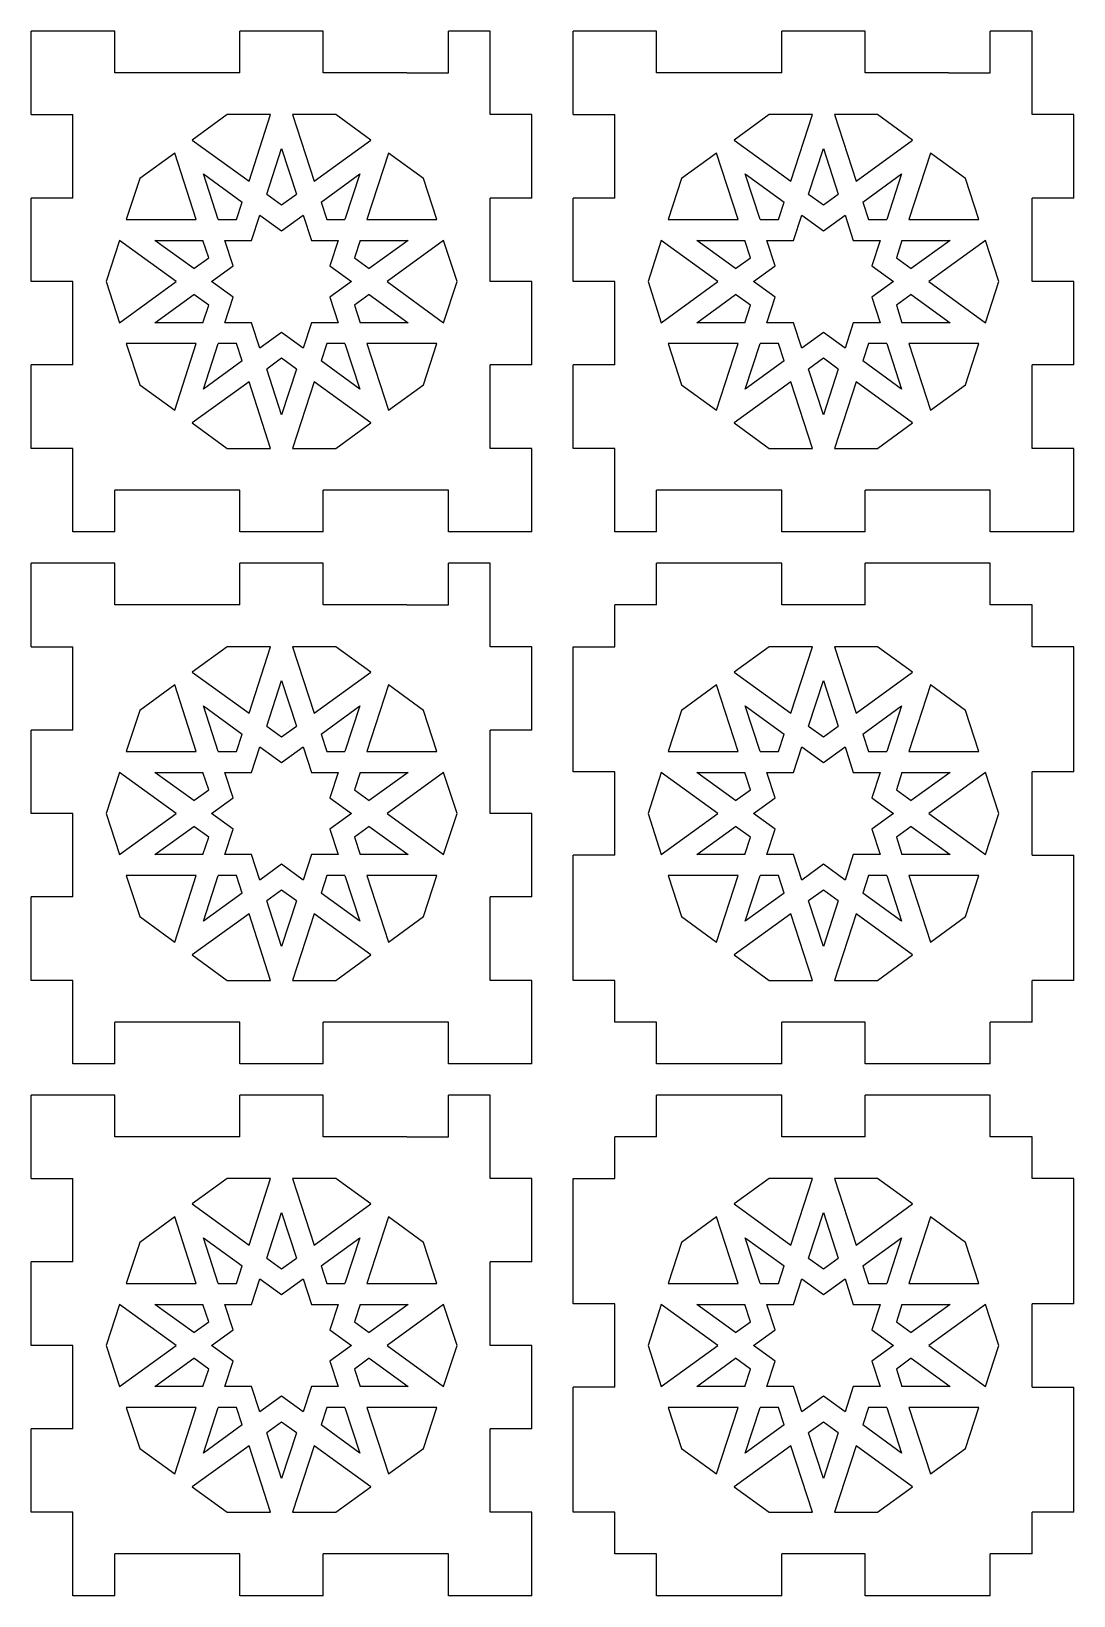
# Model space of a CAD drawing. Header units: millimetres. Extents: x -43 to 36, y -30 to 89.
import ezdxf

# ---------------------------------------------------------------- set-up
doc = ezdxf.new("R2010")
doc.units = ezdxf.units.MM
doc.header["$MEASUREMENT"] = 0

msp = doc.modelspace()

# ---------------------------------------------------------------- linework, layer by layer
for p, q in [((-40.21, 89.05), (-43.38, 89.05)), ((-43.38, 85.88), (-43.38, 89.05)), ((-37.04, 89.05), (-40.21, 89.05)), ((-37.04, 85.88), (-37.04, 89.05)), ((-27.53, 85.88), (-27.53, 89.05)), ((-24.36, 89.05), (-27.53, 89.05)), ((-21.19, 89.05), (-24.36, 89.05)), ((-21.19, 85.88), (-21.19, 89.05)), ((-8.51, 89.05), (-11.68, 89.05)), ((-11.68, 85.88), (-11.68, 89.05)), ((-8.51, 85.88), (-8.51, 89.05)), ((0.97, 89.05), (-2.2, 89.05)), ((-2.2, 85.88), (-2.2, 89.05)), ((4.14, 89.05), (0.97, 89.05)), ((4.14, 85.88), (4.14, 89.05)), ((13.65, 85.88), (13.65, 89.05)), ((16.82, 89.05), (13.65, 89.05)), ((19.99, 89.05), (16.82, 89.05)), ((19.99, 85.88), (19.99, 89.05)), ((32.67, 89.05), (29.5, 89.05)), ((29.5, 85.88), (29.5, 89.05)), ((32.67, 85.88), (32.67, 89.05)), ((-43.38, 82.71), (-43.38, 85.88)), ((-33.87, 85.88), (-37.04, 85.88)), ((-27.53, 85.88), (-33.87, 85.88)), ((-14.85, 85.88), (-21.19, 85.88)), ((-14.85, 85.88), (-11.68, 85.88)), ((-8.51, 82.71), (-8.51, 85.88)), ((-2.2, 82.71), (-2.2, 85.88)), ((7.31, 85.88), (4.14, 85.88)), ((13.65, 85.88), (7.31, 85.88)), ((26.33, 85.88), (19.99, 85.88)), ((26.33, 85.88), (29.5, 85.88)), ((32.67, 82.71), (32.67, 85.88)), ((-43.38, 82.71), (-40.21, 82.71)), ((-40.21, 79.54), (-40.21, 82.71)), ((-26.83, 77.65), (-25.19, 82.71)), ((-23.52, 82.71), (-21.88, 77.65)), ((-5.34, 82.71), (-8.51, 82.71)), ((-5.34, 79.54), (-5.34, 82.71)), ((-2.2, 82.71), (0.97, 82.71)), ((0.97, 79.54), (0.97, 82.71)), ((14.34, 77.65), (15.99, 82.71)), ((17.65, 82.71), (19.3, 77.65)), ((35.84, 82.71), (32.67, 82.71)), ((35.84, 79.54), (35.84, 82.71)), ((-30.84, 74.74), (-32.48, 79.79)), ((-31.14, 80.77), (-26.83, 77.65)), ((-25.48, 76.67), (-24.36, 80.14)), ((-24.36, 80.14), (-23.23, 76.67)), ((-21.88, 77.65), (-17.58, 80.77)), ((-16.23, 79.79), (-17.87, 74.74)), ((10.34, 74.74), (8.69, 79.79)), ((10.04, 80.77), (14.34, 77.65)), ((15.69, 76.67), (16.82, 80.14)), ((16.82, 80.14), (17.95, 76.67)), ((19.3, 77.65), (23.6, 80.77)), ((24.95, 79.79), (23.3, 74.74)), ((-40.21, 76.37), (-40.21, 79.54)), ((-5.34, 76.37), (-5.34, 79.54)), ((0.97, 76.37), (0.97, 79.54)), ((35.84, 76.37), (35.84, 79.54)), ((-29.17, 74.74), (-30.3, 78.21)), ((-30.3, 78.21), (-27.35, 76.06)), ((-21.36, 76.06), (-18.41, 78.21)), ((-18.41, 78.21), (-19.54, 74.74)), ((12, 74.74), (10.87, 78.21)), ((10.87, 78.21), (13.83, 76.06)), ((19.81, 76.06), (22.76, 78.21)), ((22.76, 78.21), (21.64, 74.74)), ((-40.21, 76.37), (-43.38, 76.37)), ((-43.38, 73.2), (-43.38, 76.37)), ((-25.48, 76.67), (-24.36, 75.85)), ((-24.36, 75.85), (-23.23, 76.67)), ((-5.34, 76.37), (-8.51, 76.37)), ((-8.51, 73.2), (-8.51, 76.37)), ((0.97, 76.37), (-2.2, 76.37)), ((-2.2, 73.2), (-2.2, 76.37)), ((15.69, 76.67), (16.82, 75.85)), ((16.82, 75.85), (17.95, 76.67)), ((35.84, 76.37), (32.67, 76.37)), ((32.67, 73.2), (32.67, 76.37)), ((-27.78, 74.74), (-27.35, 76.06)), ((-26.63, 73.15), (-26, 75.08)), ((-26, 75.08), (-24.36, 73.89)), ((-24.36, 73.89), (-22.71, 75.08)), ((-22.71, 75.08), (-22.09, 73.15)), ((-21.36, 76.06), (-20.93, 74.74)), ((13.4, 74.74), (13.83, 76.06)), ((14.55, 73.15), (15.18, 75.08)), ((15.18, 75.08), (16.82, 73.89)), ((16.82, 73.89), (18.46, 75.08)), ((18.46, 75.08), (19.09, 73.15)), ((19.81, 76.06), (20.24, 74.74)), ((-36.16, 74.74), (-30.84, 74.74)), ((-29.17, 74.74), (-27.78, 74.74)), ((-20.93, 74.74), (-19.54, 74.74)), ((-17.87, 74.74), (-12.55, 74.74)), ((5.02, 74.74), (10.34, 74.74)), ((12, 74.74), (13.4, 74.74)), ((20.24, 74.74), (21.64, 74.74)), ((23.3, 74.74), (28.62, 74.74)), ((-43.38, 70.03), (-43.38, 73.2)), ((-32.37, 70.03), (-36.67, 73.15)), ((-31.02, 71.01), (-33.98, 73.15)), ((-33.98, 73.15), (-30.33, 73.15)), ((-29.89, 71.83), (-30.33, 73.15)), ((-28.66, 73.15), (-26.63, 73.15)), ((-28.03, 71.22), (-28.66, 73.15)), ((-22.09, 73.15), (-20.05, 73.15)), ((-20.05, 73.15), (-20.68, 71.22)), ((-18.39, 73.15), (-18.82, 71.83)), ((-18.39, 73.15), (-14.74, 73.15)), ((-14.74, 73.15), (-17.69, 71.01)), ((-12.04, 73.15), (-16.34, 70.03)), ((-8.51, 70.03), (-8.51, 73.2)), ((-2.2, 70.03), (-2.2, 73.2)), ((8.8, 70.03), (4.5, 73.15)), ((10.15, 71.01), (7.2, 73.15)), ((7.2, 73.15), (10.85, 73.15)), ((11.28, 71.83), (10.85, 73.15)), ((12.52, 73.15), (14.55, 73.15)), ((13.14, 71.22), (12.52, 73.15)), ((19.09, 73.15), (21.12, 73.15)), ((21.12, 73.15), (20.49, 71.22)), ((22.79, 73.15), (22.36, 71.83)), ((22.79, 73.15), (26.44, 73.15)), ((26.44, 73.15), (23.49, 71.01)), ((29.14, 73.15), (24.83, 70.03)), ((32.67, 70.03), (32.67, 73.2)), ((-31.02, 71.01), (-29.89, 71.83)), ((-18.82, 71.83), (-17.69, 71.01)), ((10.15, 71.01), (11.28, 71.83)), ((22.36, 71.83), (23.49, 71.01)), ((-29.67, 70.03), (-28.03, 71.22)), ((-20.68, 71.22), (-19.04, 70.03)), ((11.5, 70.03), (13.14, 71.22)), ((20.49, 71.22), (22.14, 70.03)), ((-40.21, 70.03), (-43.38, 70.03)), ((-40.21, 66.86), (-40.21, 70.03)), ((-36.67, 66.9), (-32.37, 70.03)), ((-33.98, 66.9), (-31.02, 69.05)), ((-29.89, 68.23), (-31.02, 69.05)), ((-28.03, 68.83), (-29.67, 70.03)), ((-19.04, 70.03), (-20.68, 68.83)), ((-17.69, 69.05), (-18.82, 68.23)), ((-17.69, 69.05), (-14.74, 66.9)), ((-16.34, 70.03), (-12.04, 66.9)), ((-5.34, 70.03), (-8.51, 70.03)), ((-5.34, 66.86), (-5.34, 70.03)), ((0.97, 70.03), (-2.2, 70.03)), ((0.97, 66.86), (0.97, 70.03)), ((4.5, 66.9), (8.8, 70.03)), ((7.2, 66.9), (10.15, 69.05)), ((11.28, 68.23), (10.15, 69.05)), ((13.14, 68.83), (11.5, 70.03)), ((22.14, 70.03), (20.49, 68.83)), ((23.49, 69.05), (22.36, 68.23)), ((23.49, 69.05), (26.44, 66.9)), ((24.83, 70.03), (29.14, 66.9)), ((35.84, 70.03), (32.67, 70.03)), ((35.84, 66.86), (35.84, 70.03)), ((-30.33, 66.9), (-29.89, 68.23)), ((-28.66, 66.9), (-28.03, 68.83)), ((-20.68, 68.83), (-20.05, 66.9)), ((-18.82, 68.23), (-18.39, 66.9)), ((10.85, 66.9), (11.28, 68.23)), ((12.52, 66.9), (13.14, 68.83)), ((20.49, 68.83), (21.12, 66.9)), ((22.36, 68.23), (22.79, 66.9)), ((-40.21, 63.69), (-40.21, 66.86)), ((-30.33, 66.9), (-33.98, 66.9)), ((-26.63, 66.9), (-28.66, 66.9)), ((-26, 64.97), (-26.63, 66.9)), ((-22.09, 66.9), (-22.71, 64.97)), ((-20.05, 66.9), (-22.09, 66.9)), ((-14.74, 66.9), (-18.39, 66.9)), ((-5.34, 63.69), (-5.34, 66.86)), ((0.97, 63.69), (0.97, 66.86)), ((10.85, 66.9), (7.2, 66.9)), ((14.55, 66.9), (12.52, 66.9)), ((15.18, 64.97), (14.55, 66.9)), ((19.09, 66.9), (18.46, 64.97)), ((21.12, 66.9), (19.09, 66.9)), ((26.44, 66.9), (22.79, 66.9)), ((35.84, 63.69), (35.84, 66.86)), ((-24.36, 66.16), (-26, 64.97)), ((-22.71, 64.97), (-24.36, 66.16)), ((16.82, 66.16), (15.18, 64.97)), ((18.46, 64.97), (16.82, 66.16)), ((-30.84, 65.32), (-36.16, 65.32)), ((-32.48, 60.26), (-30.84, 65.32)), ((-30.3, 61.84), (-29.17, 65.32)), ((-27.78, 65.32), (-29.17, 65.32)), ((-27.35, 63.99), (-27.78, 65.32)), ((-24.36, 64.2), (-25.48, 63.38)), ((-23.23, 63.38), (-24.36, 64.2)), ((-20.93, 65.32), (-21.36, 63.99)), ((-19.54, 65.32), (-20.93, 65.32)), ((-19.54, 65.32), (-18.41, 61.84)), ((-17.87, 65.32), (-16.23, 60.26)), ((-12.55, 65.32), (-17.87, 65.32)), ((10.34, 65.32), (5.02, 65.32)), ((8.69, 60.26), (10.34, 65.32)), ((10.87, 61.84), (12, 65.32)), ((13.4, 65.32), (12, 65.32)), ((13.83, 63.99), (13.4, 65.32)), ((16.82, 64.2), (15.69, 63.38)), ((17.95, 63.38), (16.82, 64.2)), ((20.24, 65.32), (19.81, 63.99)), ((21.64, 65.32), (20.24, 65.32)), ((21.64, 65.32), (22.76, 61.84)), ((23.3, 65.32), (24.95, 60.26)), ((28.62, 65.32), (23.3, 65.32)), ((-40.21, 63.69), (-43.38, 63.69)), ((-43.38, 60.52), (-43.38, 63.69)), ((-27.35, 63.99), (-30.3, 61.84)), ((-24.36, 59.91), (-25.48, 63.38)), ((-23.23, 63.38), (-24.36, 59.91)), ((-18.41, 61.84), (-21.36, 63.99)), ((-5.34, 63.69), (-8.51, 63.69)), ((-8.51, 60.52), (-8.51, 63.69)), ((0.97, 63.69), (-2.2, 63.69)), ((-2.2, 60.52), (-2.2, 63.69)), ((13.83, 63.99), (10.87, 61.84)), ((16.82, 59.91), (15.69, 63.38)), ((17.95, 63.38), (16.82, 59.91)), ((22.76, 61.84), (19.81, 63.99)), ((35.84, 63.69), (32.67, 63.69)), ((32.67, 60.52), (32.67, 63.69)), ((-26.83, 62.4), (-31.14, 59.28)), ((-25.19, 57.35), (-26.83, 62.4)), ((-21.88, 62.4), (-23.52, 57.35)), ((-17.58, 59.28), (-21.88, 62.4)), ((14.34, 62.4), (10.04, 59.28)), ((15.99, 57.35), (14.34, 62.4)), ((19.3, 62.4), (17.65, 57.35)), ((23.6, 59.28), (19.3, 62.4)), ((-43.38, 57.35), (-43.38, 60.52)), ((-8.51, 57.35), (-8.51, 60.52)), ((-2.2, 57.35), (-2.2, 60.52)), ((32.67, 57.35), (32.67, 60.52)), ((-40.21, 57.35), (-43.38, 57.35)), ((-40.21, 54.18), (-40.21, 57.35)), ((-5.34, 57.35), (-8.51, 57.35)), ((-5.34, 54.18), (-5.34, 57.35)), ((0.97, 57.35), (-2.2, 57.35)), ((0.97, 54.18), (0.97, 57.35)), ((35.84, 57.35), (32.67, 57.35)), ((35.84, 54.18), (35.84, 57.35)), ((-40.21, 51.01), (-40.21, 54.18)), ((-33.87, 54.18), (-37.04, 54.18)), ((-37.04, 51.01), (-37.04, 54.18)), ((-30.7, 54.18), (-33.87, 54.18)), ((-27.53, 54.18), (-30.7, 54.18)), ((-27.53, 51.01), (-27.53, 54.18)), ((-21.19, 51.01), (-21.19, 54.18)), ((-18.02, 54.18), (-21.19, 54.18)), ((-14.85, 54.18), (-18.02, 54.18)), ((-11.68, 54.18), (-14.85, 54.18)), ((-11.68, 51.01), (-11.68, 54.18)), ((-5.34, 51.01), (-5.34, 54.18)), ((0.97, 51.01), (0.97, 54.18)), ((7.31, 54.18), (4.14, 54.18)), ((4.14, 51.01), (4.14, 54.18)), ((10.48, 54.18), (7.31, 54.18)), ((13.65, 54.18), (10.48, 54.18)), ((13.65, 51.01), (13.65, 54.18)), ((19.99, 51.01), (19.99, 54.18)), ((23.16, 54.18), (19.99, 54.18)), ((26.33, 54.18), (23.16, 54.18)), ((29.5, 54.18), (26.33, 54.18)), ((29.5, 51.01), (29.5, 54.18)), ((35.84, 51.01), (35.84, 54.18)), ((-37.04, 51.01), (-40.21, 51.01)), ((-24.36, 51.01), (-27.53, 51.01)), ((-21.19, 51.01), (-24.36, 51.01)), ((-8.51, 51.01), (-11.68, 51.01)), ((-5.34, 51.01), (-8.51, 51.01)), ((4.14, 51.01), (0.97, 51.01)), ((16.82, 51.01), (13.65, 51.01)), ((19.99, 51.01), (16.82, 51.01)), ((32.67, 51.01), (29.5, 51.01)), ((35.84, 51.01), (32.67, 51.01)), ((-43.38, 45.45), (-43.38, 48.62)), ((-40.21, 48.62), (-43.38, 48.62)), ((-37.04, 48.62), (-40.21, 48.62)), ((-37.04, 45.45), (-37.04, 48.62)), ((-24.36, 48.62), (-27.53, 48.62)), ((-27.53, 45.45), (-27.53, 48.62)), ((-21.19, 48.62), (-24.36, 48.62)), ((-21.19, 45.45), (-21.19, 48.62)), ((-11.68, 45.45), (-11.68, 48.62)), ((-8.51, 48.62), (-11.68, 48.62)), ((-8.51, 45.45), (-8.51, 48.62)), ((7.31, 48.62), (4.14, 48.62)), ((4.14, 45.45), (4.14, 48.62)), ((10.48, 48.62), (7.31, 48.62)), ((13.65, 48.62), (10.48, 48.62)), ((13.65, 45.45), (13.65, 48.62)), ((19.99, 45.45), (19.99, 48.62)), ((23.16, 48.62), (19.99, 48.62)), ((26.33, 48.62), (23.16, 48.62)), ((29.5, 48.62), (26.33, 48.62)), ((29.5, 45.45), (29.5, 48.62)), ((-43.38, 42.28), (-43.38, 45.45)), ((-33.87, 45.45), (-37.04, 45.45)), ((-27.53, 45.45), (-33.87, 45.45)), ((-14.85, 45.45), (-21.19, 45.45)), ((-14.85, 45.45), (-11.68, 45.45)), ((-8.51, 42.28), (-8.51, 45.45)), ((4.14, 45.45), (0.97, 45.45)), ((0.97, 42.28), (0.97, 45.45)), ((16.82, 45.45), (13.65, 45.45)), ((19.99, 45.45), (16.82, 45.45)), ((32.67, 45.45), (29.5, 45.45)), ((32.67, 42.28), (32.67, 45.45)), ((-43.38, 42.28), (-40.21, 42.28)), ((-40.21, 39.11), (-40.21, 42.28)), ((-26.83, 37.22), (-25.19, 42.28)), ((-23.52, 42.28), (-21.88, 37.22)), ((-5.34, 42.28), (-8.51, 42.28)), ((-5.34, 39.11), (-5.34, 42.28)), ((-2.2, 39.11), (-2.2, 42.28)), ((-2.2, 42.28), (0.97, 42.28)), ((14.34, 37.22), (15.99, 42.28)), ((17.65, 42.28), (19.3, 37.22)), ((35.84, 42.28), (32.67, 42.28)), ((35.84, 39.11), (35.84, 42.28)), ((-30.84, 34.31), (-32.48, 39.37)), ((-31.14, 40.35), (-26.83, 37.22)), ((-25.48, 36.24), (-24.36, 39.72)), ((-24.36, 39.72), (-23.23, 36.24)), ((-21.88, 37.22), (-17.58, 40.35)), ((-16.23, 39.37), (-17.87, 34.31)), ((10.34, 34.31), (8.69, 39.37)), ((10.04, 40.35), (14.34, 37.22)), ((15.69, 36.24), (16.82, 39.72)), ((16.82, 39.72), (17.95, 36.24)), ((19.3, 37.22), (23.6, 40.35)), ((24.95, 39.37), (23.3, 34.31)), ((-40.21, 35.94), (-40.21, 39.11)), ((-5.34, 35.94), (-5.34, 39.11)), ((-2.2, 35.94), (-2.2, 39.11)), ((35.84, 35.94), (35.84, 39.11)), ((-30.3, 37.79), (-27.35, 35.64)), ((-29.17, 34.31), (-30.3, 37.79)), ((-21.36, 35.64), (-18.41, 37.79)), ((-18.41, 37.79), (-19.54, 34.31)), ((12, 34.31), (10.87, 37.79)), ((10.87, 37.79), (13.83, 35.64)), ((19.81, 35.64), (22.76, 37.79)), ((22.76, 37.79), (21.64, 34.31)), ((-43.38, 32.77), (-43.38, 35.94)), ((-40.21, 35.94), (-43.38, 35.94)), ((-25.48, 36.24), (-24.36, 35.43)), ((-24.36, 35.43), (-23.23, 36.24)), ((-8.51, 32.77), (-8.51, 35.94)), ((-5.34, 35.94), (-8.51, 35.94)), ((-2.2, 32.77), (-2.2, 35.94)), ((15.69, 36.24), (16.82, 35.43)), ((16.82, 35.43), (17.95, 36.24)), ((35.84, 32.77), (35.84, 35.94)), ((-27.78, 34.31), (-27.35, 35.64)), ((-26.63, 32.73), (-26, 34.66)), ((-26, 34.66), (-24.36, 33.47)), ((-24.36, 33.47), (-22.71, 34.66)), ((-22.71, 34.66), (-22.09, 32.73)), ((-21.36, 35.64), (-20.93, 34.31)), ((13.4, 34.31), (13.83, 35.64)), ((14.55, 32.73), (15.18, 34.66)), ((15.18, 34.66), (16.82, 33.47)), ((16.82, 33.47), (18.46, 34.66)), ((18.46, 34.66), (19.09, 32.73)), ((19.81, 35.64), (20.24, 34.31)), ((-36.16, 34.31), (-30.84, 34.31)), ((-29.17, 34.31), (-27.78, 34.31)), ((-20.93, 34.31), (-19.54, 34.31)), ((-17.87, 34.31), (-12.55, 34.31)), ((5.02, 34.31), (10.34, 34.31)), ((12, 34.31), (13.4, 34.31)), ((20.24, 34.31), (21.64, 34.31)), ((23.3, 34.31), (28.62, 34.31)), ((-43.38, 29.6), (-43.38, 32.77)), ((-32.37, 29.6), (-36.67, 32.73)), ((-33.98, 32.73), (-30.33, 32.73)), ((-31.02, 30.58), (-33.98, 32.73)), ((-29.89, 31.4), (-30.33, 32.73)), ((-28.03, 30.8), (-28.66, 32.73)), ((-28.66, 32.73), (-26.63, 32.73)), ((-22.09, 32.73), (-20.05, 32.73)), ((-20.05, 32.73), (-20.68, 30.8)), ((-18.39, 32.73), (-18.82, 31.4)), ((-18.39, 32.73), (-14.74, 32.73)), ((-14.74, 32.73), (-17.69, 30.58)), ((-12.04, 32.73), (-16.34, 29.6)), ((-8.51, 29.6), (-8.51, 32.77)), ((0.97, 32.77), (-2.2, 32.77)), ((0.97, 29.6), (0.97, 32.77)), ((8.8, 29.6), (4.5, 32.73)), ((10.15, 30.58), (7.2, 32.73)), ((7.2, 32.73), (10.85, 32.73)), ((11.28, 31.4), (10.85, 32.73)), ((12.52, 32.73), (14.55, 32.73)), ((13.14, 30.8), (12.52, 32.73)), ((19.09, 32.73), (21.12, 32.73)), ((21.12, 32.73), (20.49, 30.8)), ((22.79, 32.73), (22.36, 31.4)), ((22.79, 32.73), (26.44, 32.73)), ((26.44, 32.73), (23.49, 30.58)), ((29.14, 32.73), (24.83, 29.6)), ((35.84, 32.77), (32.67, 32.77)), ((32.67, 29.6), (32.67, 32.77)), ((-31.02, 30.58), (-29.89, 31.4)), ((-18.82, 31.4), (-17.69, 30.58)), ((10.15, 30.58), (11.28, 31.4)), ((22.36, 31.4), (23.49, 30.58)), ((-29.67, 29.6), (-28.03, 30.8)), ((-20.68, 30.8), (-19.04, 29.6)), ((11.5, 29.6), (13.14, 30.8)), ((20.49, 30.8), (22.14, 29.6)), ((-40.21, 29.6), (-43.38, 29.6)), ((-40.21, 26.43), (-40.21, 29.6)), ((-36.67, 26.48), (-32.37, 29.6)), ((-33.98, 26.48), (-31.02, 28.62)), ((-29.89, 27.8), (-31.02, 28.62)), ((-28.03, 28.41), (-29.67, 29.6)), ((-19.04, 29.6), (-20.68, 28.41)), ((-17.69, 28.62), (-18.82, 27.8)), ((-17.69, 28.62), (-14.74, 26.48)), ((-16.34, 29.6), (-12.04, 26.48)), ((-5.34, 29.6), (-8.51, 29.6)), ((-5.34, 26.43), (-5.34, 29.6)), ((0.97, 26.43), (0.97, 29.6)), ((4.5, 26.48), (8.8, 29.6)), ((7.2, 26.48), (10.15, 28.62)), ((11.28, 27.8), (10.15, 28.62)), ((13.14, 28.41), (11.5, 29.6)), ((22.14, 29.6), (20.49, 28.41)), ((23.49, 28.62), (22.36, 27.8)), ((23.49, 28.62), (26.44, 26.48)), ((24.83, 29.6), (29.14, 26.48)), ((32.67, 26.43), (32.67, 29.6)), ((-30.33, 26.48), (-29.89, 27.8)), ((-28.66, 26.48), (-28.03, 28.41)), ((-20.68, 28.41), (-20.05, 26.48)), ((-18.82, 27.8), (-18.39, 26.48)), ((10.85, 26.48), (11.28, 27.8)), ((12.52, 26.48), (13.14, 28.41)), ((20.49, 28.41), (21.12, 26.48)), ((22.36, 27.8), (22.79, 26.48)), ((-40.21, 23.26), (-40.21, 26.43)), ((-30.33, 26.48), (-33.98, 26.48)), ((-26.63, 26.48), (-28.66, 26.48)), ((-26, 24.54), (-26.63, 26.48)), ((-22.09, 26.48), (-22.71, 24.54)), ((-20.05, 26.48), (-22.09, 26.48)), ((-14.74, 26.48), (-18.39, 26.48)), ((-5.34, 23.26), (-5.34, 26.43)), ((0.97, 26.43), (-2.2, 26.43)), ((-2.2, 23.26), (-2.2, 26.43)), ((10.85, 26.48), (7.2, 26.48)), ((14.55, 26.48), (12.52, 26.48)), ((15.18, 24.54), (14.55, 26.48)), ((19.09, 26.48), (18.46, 24.54)), ((21.12, 26.48), (19.09, 26.48)), ((26.44, 26.48), (22.79, 26.48)), ((32.67, 26.43), (35.84, 26.43)), ((35.84, 23.26), (35.84, 26.43)), ((-24.36, 25.74), (-26, 24.54)), ((-22.71, 24.54), (-24.36, 25.74)), ((16.82, 25.74), (15.18, 24.54)), ((18.46, 24.54), (16.82, 25.74)), ((-30.84, 24.89), (-36.16, 24.89)), ((-32.48, 19.83), (-30.84, 24.89)), ((-30.3, 21.42), (-29.17, 24.89)), ((-27.78, 24.89), (-29.17, 24.89)), ((-27.35, 23.56), (-27.78, 24.89)), ((-24.36, 23.78), (-25.48, 22.96)), ((-23.23, 22.96), (-24.36, 23.78)), ((-20.93, 24.89), (-21.36, 23.56)), ((-19.54, 24.89), (-20.93, 24.89)), ((-19.54, 24.89), (-18.41, 21.42)), ((-12.55, 24.89), (-17.87, 24.89)), ((-17.87, 24.89), (-16.23, 19.83)), ((10.34, 24.89), (5.02, 24.89)), ((8.69, 19.83), (10.34, 24.89)), ((10.87, 21.42), (12, 24.89)), ((13.4, 24.89), (12, 24.89)), ((13.83, 23.56), (13.4, 24.89)), ((16.82, 23.78), (15.69, 22.96)), ((17.95, 22.96), (16.82, 23.78)), ((20.24, 24.89), (19.81, 23.56)), ((21.64, 24.89), (20.24, 24.89)), ((21.64, 24.89), (22.76, 21.42)), ((23.3, 24.89), (24.95, 19.83)), ((28.62, 24.89), (23.3, 24.89)), ((-43.38, 20.09), (-43.38, 23.26)), ((-40.21, 23.26), (-43.38, 23.26)), ((-27.35, 23.56), (-30.3, 21.42)), ((-24.36, 19.49), (-25.48, 22.96)), ((-23.23, 22.96), (-24.36, 19.49)), ((-18.41, 21.42), (-21.36, 23.56)), ((-8.51, 20.09), (-8.51, 23.26)), ((-5.34, 23.26), (-8.51, 23.26)), ((-2.2, 20.09), (-2.2, 23.26)), ((13.83, 23.56), (10.87, 21.42)), ((16.82, 19.49), (15.69, 22.96)), ((17.95, 22.96), (16.82, 19.49)), ((22.76, 21.42), (19.81, 23.56)), ((35.84, 20.09), (35.84, 23.26)), ((-26.83, 21.98), (-31.14, 18.85)), ((-25.19, 16.92), (-26.83, 21.98)), ((-21.88, 21.98), (-23.52, 16.92)), ((-17.58, 18.85), (-21.88, 21.98)), ((14.34, 21.98), (10.04, 18.85)), ((15.99, 16.92), (14.34, 21.98)), ((19.3, 21.98), (17.65, 16.92)), ((23.6, 18.85), (19.3, 21.98)), ((-43.38, 16.92), (-43.38, 20.09)), ((-8.51, 16.92), (-8.51, 20.09)), ((-2.2, 16.92), (-2.2, 20.09)), ((35.84, 16.92), (35.84, 20.09)), ((-40.21, 16.92), (-43.38, 16.92)), ((-40.21, 13.75), (-40.21, 16.92)), ((-5.34, 16.92), (-8.51, 16.92)), ((-5.34, 13.75), (-5.34, 16.92)), ((0.97, 16.92), (-2.2, 16.92)), ((0.97, 13.75), (0.97, 16.92)), ((32.67, 13.75), (32.67, 16.92)), ((35.84, 16.92), (32.67, 16.92)), ((-40.21, 10.58), (-40.21, 13.75)), ((-37.04, 10.58), (-37.04, 13.75)), ((-33.87, 13.75), (-37.04, 13.75)), ((-30.7, 13.75), (-33.87, 13.75)), ((-27.53, 13.75), (-30.7, 13.75)), ((-27.53, 10.58), (-27.53, 13.75)), ((-18.02, 13.75), (-21.19, 13.75)), ((-21.19, 10.58), (-21.19, 13.75)), ((-14.85, 13.75), (-18.02, 13.75)), ((-11.68, 13.75), (-14.85, 13.75)), ((-11.68, 10.58), (-11.68, 13.75)), ((-5.34, 10.58), (-5.34, 13.75)), ((4.14, 13.75), (0.97, 13.75)), ((4.14, 10.58), (4.14, 13.75)), ((13.65, 10.58), (13.65, 13.75)), ((16.82, 13.75), (13.65, 13.75)), ((19.99, 13.75), (16.82, 13.75)), ((19.99, 10.58), (19.99, 13.75)), ((32.67, 13.75), (29.5, 13.75)), ((29.5, 10.58), (29.5, 13.75)), ((-37.04, 10.58), (-40.21, 10.58)), ((-24.36, 10.58), (-27.53, 10.58)), ((-21.19, 10.58), (-24.36, 10.58)), ((-8.51, 10.58), (-11.68, 10.58)), ((-5.34, 10.58), (-8.51, 10.58)), ((7.31, 10.58), (4.14, 10.58)), ((10.48, 10.58), (7.31, 10.58)), ((13.65, 10.58), (10.48, 10.58)), ((23.16, 10.58), (19.99, 10.58)), ((26.33, 10.58), (23.16, 10.58)), ((29.5, 10.58), (26.33, 10.58)), ((-40.21, 8.2), (-43.38, 8.2)), ((-43.38, 5.03), (-43.38, 8.2)), ((-37.04, 8.2), (-40.21, 8.2)), ((-37.04, 5.03), (-37.04, 8.2)), ((-27.53, 5.03), (-27.53, 8.2)), ((-24.36, 8.2), (-27.53, 8.2)), ((-21.19, 8.2), (-24.36, 8.2)), ((-21.19, 5.03), (-21.19, 8.2)), ((-8.51, 8.2), (-11.68, 8.2)), ((-11.68, 5.03), (-11.68, 8.2)), ((-8.51, 5.03), (-8.51, 8.2)), ((4.14, 5.03), (4.14, 8.2)), ((7.31, 8.2), (4.14, 8.2)), ((10.48, 8.2), (7.31, 8.2)), ((13.65, 8.2), (10.48, 8.2)), ((13.65, 5.03), (13.65, 8.2)), ((23.16, 8.2), (19.99, 8.2)), ((19.99, 5.03), (19.99, 8.2)), ((26.33, 8.2), (23.16, 8.2)), ((29.5, 8.2), (26.33, 8.2)), ((29.5, 5.03), (29.5, 8.2)), ((-43.38, 1.86), (-43.38, 5.03)), ((-33.87, 5.03), (-37.04, 5.03)), ((-27.53, 5.03), (-33.87, 5.03)), ((-14.85, 5.03), (-21.19, 5.03)), ((-14.85, 5.03), (-11.68, 5.03)), ((-8.51, 1.86), (-8.51, 5.03)), ((0.97, 1.86), (0.97, 5.03)), ((4.14, 5.03), (0.97, 5.03)), ((16.82, 5.03), (13.65, 5.03)), ((19.99, 5.03), (16.82, 5.03)), ((32.67, 5.03), (29.5, 5.03)), ((32.67, 1.86), (32.67, 5.03)), ((-43.38, 1.86), (-40.21, 1.86)), ((-40.21, -1.31), (-40.21, 1.86)), ((-26.83, -3.2), (-25.19, 1.86)), ((-23.52, 1.86), (-21.88, -3.2)), ((-5.34, 1.86), (-8.51, 1.86)), ((-5.34, -1.31), (-5.34, 1.86)), ((-2.2, 1.86), (0.97, 1.86)), ((-2.2, -1.31), (-2.2, 1.86)), ((14.34, -3.2), (15.99, 1.86)), ((17.65, 1.86), (19.3, -3.2)), ((35.84, 1.86), (32.67, 1.86)), ((35.84, -1.31), (35.84, 1.86)), ((-30.84, -6.11), (-32.48, -1.05)), ((-31.14, -0.07), (-26.83, -3.2)), ((-25.48, -4.18), (-24.36, -0.71)), ((-24.36, -0.71), (-23.23, -4.18)), ((-21.88, -3.2), (-17.58, -0.07)), ((-16.23, -1.05), (-17.87, -6.11)), ((10.34, -6.11), (8.69, -1.05)), ((10.04, -0.07), (14.34, -3.2)), ((15.69, -4.18), (16.82, -0.71)), ((16.82, -0.71), (17.95, -4.18)), ((19.3, -3.2), (23.6, -0.07)), ((24.95, -1.05), (23.3, -6.11)), ((-40.21, -4.48), (-40.21, -1.31)), ((-5.34, -4.48), (-5.34, -1.31)), ((-2.2, -4.48), (-2.2, -1.31)), ((35.84, -4.48), (35.84, -1.31)), ((-29.17, -6.11), (-30.3, -2.64)), ((-30.3, -2.64), (-27.35, -4.78)), ((-21.36, -4.78), (-18.41, -2.64)), ((-18.41, -2.64), (-19.54, -6.11)), ((10.87, -2.64), (13.83, -4.78)), ((12, -6.11), (10.87, -2.64)), ((19.81, -4.78), (22.76, -2.64)), ((22.76, -2.64), (21.64, -6.11)), ((-40.21, -4.48), (-43.38, -4.48)), ((-43.38, -7.65), (-43.38, -4.48)), ((-25.48, -4.18), (-24.36, -5)), ((-24.36, -5), (-23.23, -4.18)), ((-5.34, -4.48), (-8.51, -4.48)), ((-8.51, -7.65), (-8.51, -4.48)), ((-2.2, -7.65), (-2.2, -4.48)), ((15.69, -4.18), (16.82, -5)), ((16.82, -5), (17.95, -4.18)), ((35.84, -7.65), (35.84, -4.48)), ((-27.78, -6.11), (-27.35, -4.78)), ((-26.63, -7.7), (-26, -5.76)), ((-26, -5.76), (-24.36, -6.96)), ((-24.36, -6.96), (-22.71, -5.76)), ((-22.71, -5.76), (-22.09, -7.7)), ((-21.36, -4.78), (-20.93, -6.11)), ((13.4, -6.11), (13.83, -4.78)), ((14.55, -7.7), (15.18, -5.76)), ((15.18, -5.76), (16.82, -6.96)), ((16.82, -6.96), (18.46, -5.76)), ((18.46, -5.76), (19.09, -7.7)), ((19.81, -4.78), (20.24, -6.11)), ((-36.16, -6.11), (-30.84, -6.11)), ((-29.17, -6.11), (-27.78, -6.11)), ((-20.93, -6.11), (-19.54, -6.11)), ((-17.87, -6.11), (-12.55, -6.11)), ((5.02, -6.11), (10.34, -6.11)), ((12, -6.11), (13.4, -6.11)), ((20.24, -6.11), (21.64, -6.11)), ((23.3, -6.11), (28.62, -6.11)), ((-43.38, -10.82), (-43.38, -7.65)), ((-32.37, -10.82), (-36.67, -7.7)), ((-31.02, -9.84), (-33.98, -7.7)), ((-33.98, -7.7), (-30.33, -7.7)), ((-29.89, -9.02), (-30.33, -7.7)), ((-28.66, -7.7), (-26.63, -7.7)), ((-28.03, -9.63), (-28.66, -7.7)), ((-22.09, -7.7), (-20.05, -7.7)), ((-20.05, -7.7), (-20.68, -9.63)), ((-18.39, -7.7), (-18.82, -9.02)), ((-18.39, -7.7), (-14.74, -7.7)), ((-14.74, -7.7), (-17.69, -9.84)), ((-12.04, -7.7), (-16.34, -10.82)), ((-8.51, -10.82), (-8.51, -7.65)), ((0.97, -7.65), (-2.2, -7.65)), ((0.97, -10.82), (0.97, -7.65)), ((8.8, -10.82), (4.5, -7.7)), ((7.2, -7.7), (10.85, -7.7)), ((10.15, -9.84), (7.2, -7.7)), ((11.28, -9.02), (10.85, -7.7)), ((13.14, -9.63), (12.52, -7.7)), ((12.52, -7.7), (14.55, -7.7)), ((19.09, -7.7), (21.12, -7.7)), ((21.12, -7.7), (20.49, -9.63)), ((22.79, -7.7), (22.36, -9.02)), ((22.79, -7.7), (26.44, -7.7)), ((26.44, -7.7), (23.49, -9.84)), ((29.14, -7.7), (24.83, -10.82)), ((32.67, -10.82), (32.67, -7.65)), ((35.84, -7.65), (32.67, -7.65)), ((-31.02, -9.84), (-29.89, -9.02)), ((-18.82, -9.02), (-17.69, -9.84)), ((10.15, -9.84), (11.28, -9.02)), ((22.36, -9.02), (23.49, -9.84)), ((-29.67, -10.82), (-28.03, -9.63)), ((-20.68, -9.63), (-19.04, -10.82)), ((11.5, -10.82), (13.14, -9.63)), ((20.49, -9.63), (22.14, -10.82)), ((-40.21, -10.82), (-43.38, -10.82)), ((-40.21, -13.99), (-40.21, -10.82)), ((-36.67, -13.95), (-32.37, -10.82)), ((-33.98, -13.95), (-31.02, -11.8)), ((-29.89, -12.62), (-31.02, -11.8)), ((-28.03, -12.02), (-29.67, -10.82)), ((-19.04, -10.82), (-20.68, -12.02)), ((-17.69, -11.8), (-18.82, -12.62)), ((-17.69, -11.8), (-14.74, -13.95)), ((-16.34, -10.82), (-12.04, -13.95)), ((-5.34, -10.82), (-8.51, -10.82)), ((-5.34, -13.99), (-5.34, -10.82)), ((0.97, -13.99), (0.97, -10.82)), ((4.5, -13.95), (8.8, -10.82)), ((7.2, -13.95), (10.15, -11.8)), ((11.28, -12.62), (10.15, -11.8)), ((13.14, -12.02), (11.5, -10.82)), ((22.14, -10.82), (20.49, -12.02)), ((23.49, -11.8), (22.36, -12.62)), ((23.49, -11.8), (26.44, -13.95)), ((24.83, -10.82), (29.14, -13.95)), ((32.67, -13.99), (32.67, -10.82)), ((-30.33, -13.95), (-29.89, -12.62)), ((-28.66, -13.95), (-28.03, -12.02)), ((-20.68, -12.02), (-20.05, -13.95)), ((-18.82, -12.62), (-18.39, -13.95)), ((10.85, -13.95), (11.28, -12.62)), ((12.52, -13.95), (13.14, -12.02)), ((20.49, -12.02), (21.12, -13.95)), ((22.36, -12.62), (22.79, -13.95)), ((-40.21, -17.16), (-40.21, -13.99)), ((-30.33, -13.95), (-33.98, -13.95)), ((-26.63, -13.95), (-28.66, -13.95)), ((-26, -15.88), (-26.63, -13.95)), ((-22.09, -13.95), (-22.71, -15.88)), ((-20.05, -13.95), (-22.09, -13.95)), ((-14.74, -13.95), (-18.39, -13.95)), ((-5.34, -17.16), (-5.34, -13.99)), ((-2.2, -17.16), (-2.2, -13.99)), ((0.97, -13.99), (-2.2, -13.99)), ((10.85, -13.95), (7.2, -13.95)), ((14.55, -13.95), (12.52, -13.95)), ((15.18, -15.88), (14.55, -13.95)), ((19.09, -13.95), (18.46, -15.88)), ((21.12, -13.95), (19.09, -13.95)), ((26.44, -13.95), (22.79, -13.95)), ((32.67, -13.99), (35.84, -13.99)), ((35.84, -17.16), (35.84, -13.99)), ((-24.36, -14.69), (-26, -15.88)), ((-22.71, -15.88), (-24.36, -14.69)), ((16.82, -14.69), (15.18, -15.88)), ((18.46, -15.88), (16.82, -14.69)), ((-30.84, -15.53), (-36.16, -15.53)), ((-32.48, -20.59), (-30.84, -15.53)), ((-30.3, -19.01), (-29.17, -15.53)), ((-27.78, -15.53), (-29.17, -15.53)), ((-27.35, -16.86), (-27.78, -15.53)), ((-20.93, -15.53), (-21.36, -16.86)), ((-19.54, -15.53), (-20.93, -15.53)), ((-19.54, -15.53), (-18.41, -19.01)), ((-17.87, -15.53), (-16.23, -20.59)), ((-12.55, -15.53), (-17.87, -15.53)), ((10.34, -15.53), (5.02, -15.53)), ((8.69, -20.59), (10.34, -15.53)), ((10.87, -19.01), (12, -15.53)), ((13.4, -15.53), (12, -15.53)), ((13.83, -16.86), (13.4, -15.53)), ((20.24, -15.53), (19.81, -16.86)), ((21.64, -15.53), (20.24, -15.53)), ((21.64, -15.53), (22.76, -19.01)), ((28.62, -15.53), (23.3, -15.53)), ((23.3, -15.53), (24.95, -20.59)), ((-40.21, -17.16), (-43.38, -17.16)), ((-43.38, -20.33), (-43.38, -17.16)), ((-27.35, -16.86), (-30.3, -19.01)), ((-24.36, -16.65), (-25.48, -17.46)), ((-24.36, -20.94), (-25.48, -17.46)), ((-23.23, -17.46), (-24.36, -16.65)), ((-23.23, -17.46), (-24.36, -20.94)), ((-18.41, -19.01), (-21.36, -16.86)), ((-5.34, -17.16), (-8.51, -17.16)), ((-8.51, -20.33), (-8.51, -17.16)), ((-2.2, -20.33), (-2.2, -17.16)), ((13.83, -16.86), (10.87, -19.01)), ((16.82, -16.65), (15.69, -17.46)), ((16.82, -20.94), (15.69, -17.46)), ((17.95, -17.46), (16.82, -16.65)), ((17.95, -17.46), (16.82, -20.94)), ((22.76, -19.01), (19.81, -16.86)), ((35.84, -20.33), (35.84, -17.16)), ((-26.83, -18.44), (-31.14, -21.57)), ((-25.19, -23.5), (-26.83, -18.44)), ((-21.88, -18.44), (-23.52, -23.5)), ((-17.58, -21.57), (-21.88, -18.44)), ((14.34, -18.44), (10.04, -21.57)), ((15.99, -23.5), (14.34, -18.44)), ((19.3, -18.44), (17.65, -23.5)), ((23.6, -21.57), (19.3, -18.44)), ((-43.38, -23.5), (-43.38, -20.33)), ((-8.51, -23.5), (-8.51, -20.33)), ((-2.2, -23.5), (-2.2, -20.33)), ((35.84, -23.5), (35.84, -20.33)), ((-40.21, -23.5), (-43.38, -23.5)), ((-40.21, -26.67), (-40.21, -23.5)), ((-5.34, -23.5), (-8.51, -23.5)), ((-5.34, -26.67), (-5.34, -23.5)), ((0.97, -23.5), (-2.2, -23.5)), ((0.97, -26.67), (0.97, -23.5)), ((35.84, -23.5), (32.67, -23.5)), ((32.67, -26.67), (32.67, -23.5)), ((-40.21, -29.84), (-40.21, -26.67)), ((-33.87, -26.67), (-37.04, -26.67)), ((-37.04, -29.84), (-37.04, -26.67)), ((-30.7, -26.67), (-33.87, -26.67)), ((-27.53, -26.67), (-30.7, -26.67)), ((-27.53, -29.84), (-27.53, -26.67)), ((-21.19, -29.84), (-21.19, -26.67)), ((-18.02, -26.67), (-21.19, -26.67)), ((-14.85, -26.67), (-18.02, -26.67)), ((-11.68, -26.67), (-14.85, -26.67)), ((-11.68, -29.84), (-11.68, -26.67)), ((-5.34, -29.84), (-5.34, -26.67)), ((4.14, -26.67), (0.97, -26.67)), ((4.14, -29.84), (4.14, -26.67)), ((16.82, -26.67), (13.65, -26.67)), ((13.65, -29.84), (13.65, -26.67)), ((19.99, -26.67), (16.82, -26.67)), ((19.99, -29.84), (19.99, -26.67)), ((29.5, -29.84), (29.5, -26.67)), ((32.67, -26.67), (29.5, -26.67)), ((-37.04, -29.84), (-40.21, -29.84)), ((-24.36, -29.84), (-27.53, -29.84)), ((-21.19, -29.84), (-24.36, -29.84)), ((-8.51, -29.84), (-11.68, -29.84)), ((-5.34, -29.84), (-8.51, -29.84)), ((7.31, -29.84), (4.14, -29.84)), ((10.48, -29.84), (7.31, -29.84)), ((13.65, -29.84), (10.48, -29.84)), ((23.16, -29.84), (19.99, -29.84)), ((26.33, -29.84), (23.16, -29.84)), ((29.5, -29.84), (26.33, -29.84))]:
    msp.add_line(p, q)
for points in [[(-25.19, 82.71), (-28.48, 82.71), (-31.14, 80.77)], [(-17.58, 80.77), (-20.24, 82.71), (-23.52, 82.71)], [(15.99, 82.71), (12.7, 82.71), (10.04, 80.77)], [(23.6, 80.77), (20.94, 82.71), (17.65, 82.71)], [(-32.48, 79.79), (-35.14, 77.86), (-36.16, 74.74)], [(-12.55, 74.74), (-13.57, 77.86), (-16.23, 79.79)], [(8.69, 79.79), (6.03, 77.86), (5.02, 74.74)], [(28.62, 74.74), (27.61, 77.86), (24.95, 79.79)], [(-36.67, 73.15), (-37.69, 70.03), (-36.67, 66.9)], [(-12.04, 66.9), (-11.02, 70.03), (-12.04, 73.15)], [(4.5, 73.15), (3.49, 70.03), (4.5, 66.9)], [(29.14, 66.9), (30.15, 70.03), (29.14, 73.15)], [(-36.16, 65.32), (-35.14, 62.19), (-32.48, 60.26)], [(-16.23, 60.26), (-13.57, 62.19), (-12.55, 65.32)], [(5.02, 65.32), (6.03, 62.19), (8.69, 60.26)], [(24.95, 60.26), (27.61, 62.19), (28.62, 65.32)], [(-31.14, 59.28), (-28.48, 57.35), (-25.19, 57.35)], [(-23.52, 57.35), (-20.24, 57.35), (-17.58, 59.28)], [(10.04, 59.28), (12.7, 57.35), (15.99, 57.35)], [(17.65, 57.35), (20.94, 57.35), (23.6, 59.28)], [(-25.19, 42.28), (-28.48, 42.28), (-31.14, 40.35)], [(-17.58, 40.35), (-20.24, 42.28), (-23.52, 42.28)], [(15.99, 42.28), (12.7, 42.28), (10.04, 40.35)], [(23.6, 40.35), (20.94, 42.28), (17.65, 42.28)], [(-32.48, 39.37), (-35.14, 37.44), (-36.16, 34.31)], [(-12.55, 34.31), (-13.57, 37.44), (-16.23, 39.37)], [(8.69, 39.37), (6.03, 37.44), (5.02, 34.31)], [(28.62, 34.31), (27.61, 37.44), (24.95, 39.37)], [(-36.67, 32.73), (-37.69, 29.6), (-36.67, 26.48)], [(-12.04, 26.48), (-11.02, 29.6), (-12.04, 32.73)], [(4.5, 32.73), (3.49, 29.6), (4.5, 26.48)], [(29.14, 26.48), (30.15, 29.6), (29.14, 32.73)], [(-36.16, 24.89), (-35.14, 21.77), (-32.48, 19.83)], [(-16.23, 19.83), (-13.57, 21.77), (-12.55, 24.89)], [(5.02, 24.89), (6.03, 21.77), (8.69, 19.83)], [(24.95, 19.83), (27.61, 21.77), (28.62, 24.89)], [(-31.14, 18.85), (-28.48, 16.92), (-25.19, 16.92)], [(-23.52, 16.92), (-20.24, 16.92), (-17.58, 18.85)], [(10.04, 18.85), (12.7, 16.92), (15.99, 16.92)], [(17.65, 16.92), (20.94, 16.92), (23.6, 18.85)], [(-25.19, 1.86), (-28.48, 1.86), (-31.14, -0.07)], [(-17.58, -0.07), (-20.24, 1.86), (-23.52, 1.86)], [(15.99, 1.86), (12.7, 1.86), (10.04, -0.07)], [(23.6, -0.07), (20.94, 1.86), (17.65, 1.86)], [(-32.48, -1.05), (-35.14, -2.99), (-36.16, -6.11)], [(-12.55, -6.11), (-13.57, -2.99), (-16.23, -1.05)], [(8.69, -1.05), (6.03, -2.99), (5.02, -6.11)], [(28.62, -6.11), (27.61, -2.99), (24.95, -1.05)], [(-36.67, -7.7), (-37.69, -10.82), (-36.67, -13.95)], [(-12.04, -13.95), (-11.02, -10.82), (-12.04, -7.7)], [(4.5, -7.7), (3.49, -10.82), (4.5, -13.95)], [(29.14, -13.95), (30.15, -10.82), (29.14, -7.7)], [(-36.16, -15.53), (-35.14, -18.66), (-32.48, -20.59)], [(-16.23, -20.59), (-13.57, -18.66), (-12.55, -15.53)], [(5.02, -15.53), (6.03, -18.66), (8.69, -20.59)], [(24.95, -20.59), (27.61, -18.66), (28.62, -15.53)], [(-31.14, -21.57), (-28.48, -23.5), (-25.19, -23.5)], [(-23.52, -23.5), (-20.24, -23.5), (-17.58, -21.57)], [(10.04, -21.57), (12.7, -23.5), (15.99, -23.5)], [(17.65, -23.5), (20.94, -23.5), (23.6, -21.57)]]:
    msp.add_lwpolyline(points)

doc.saveas('drawing.dxf')
